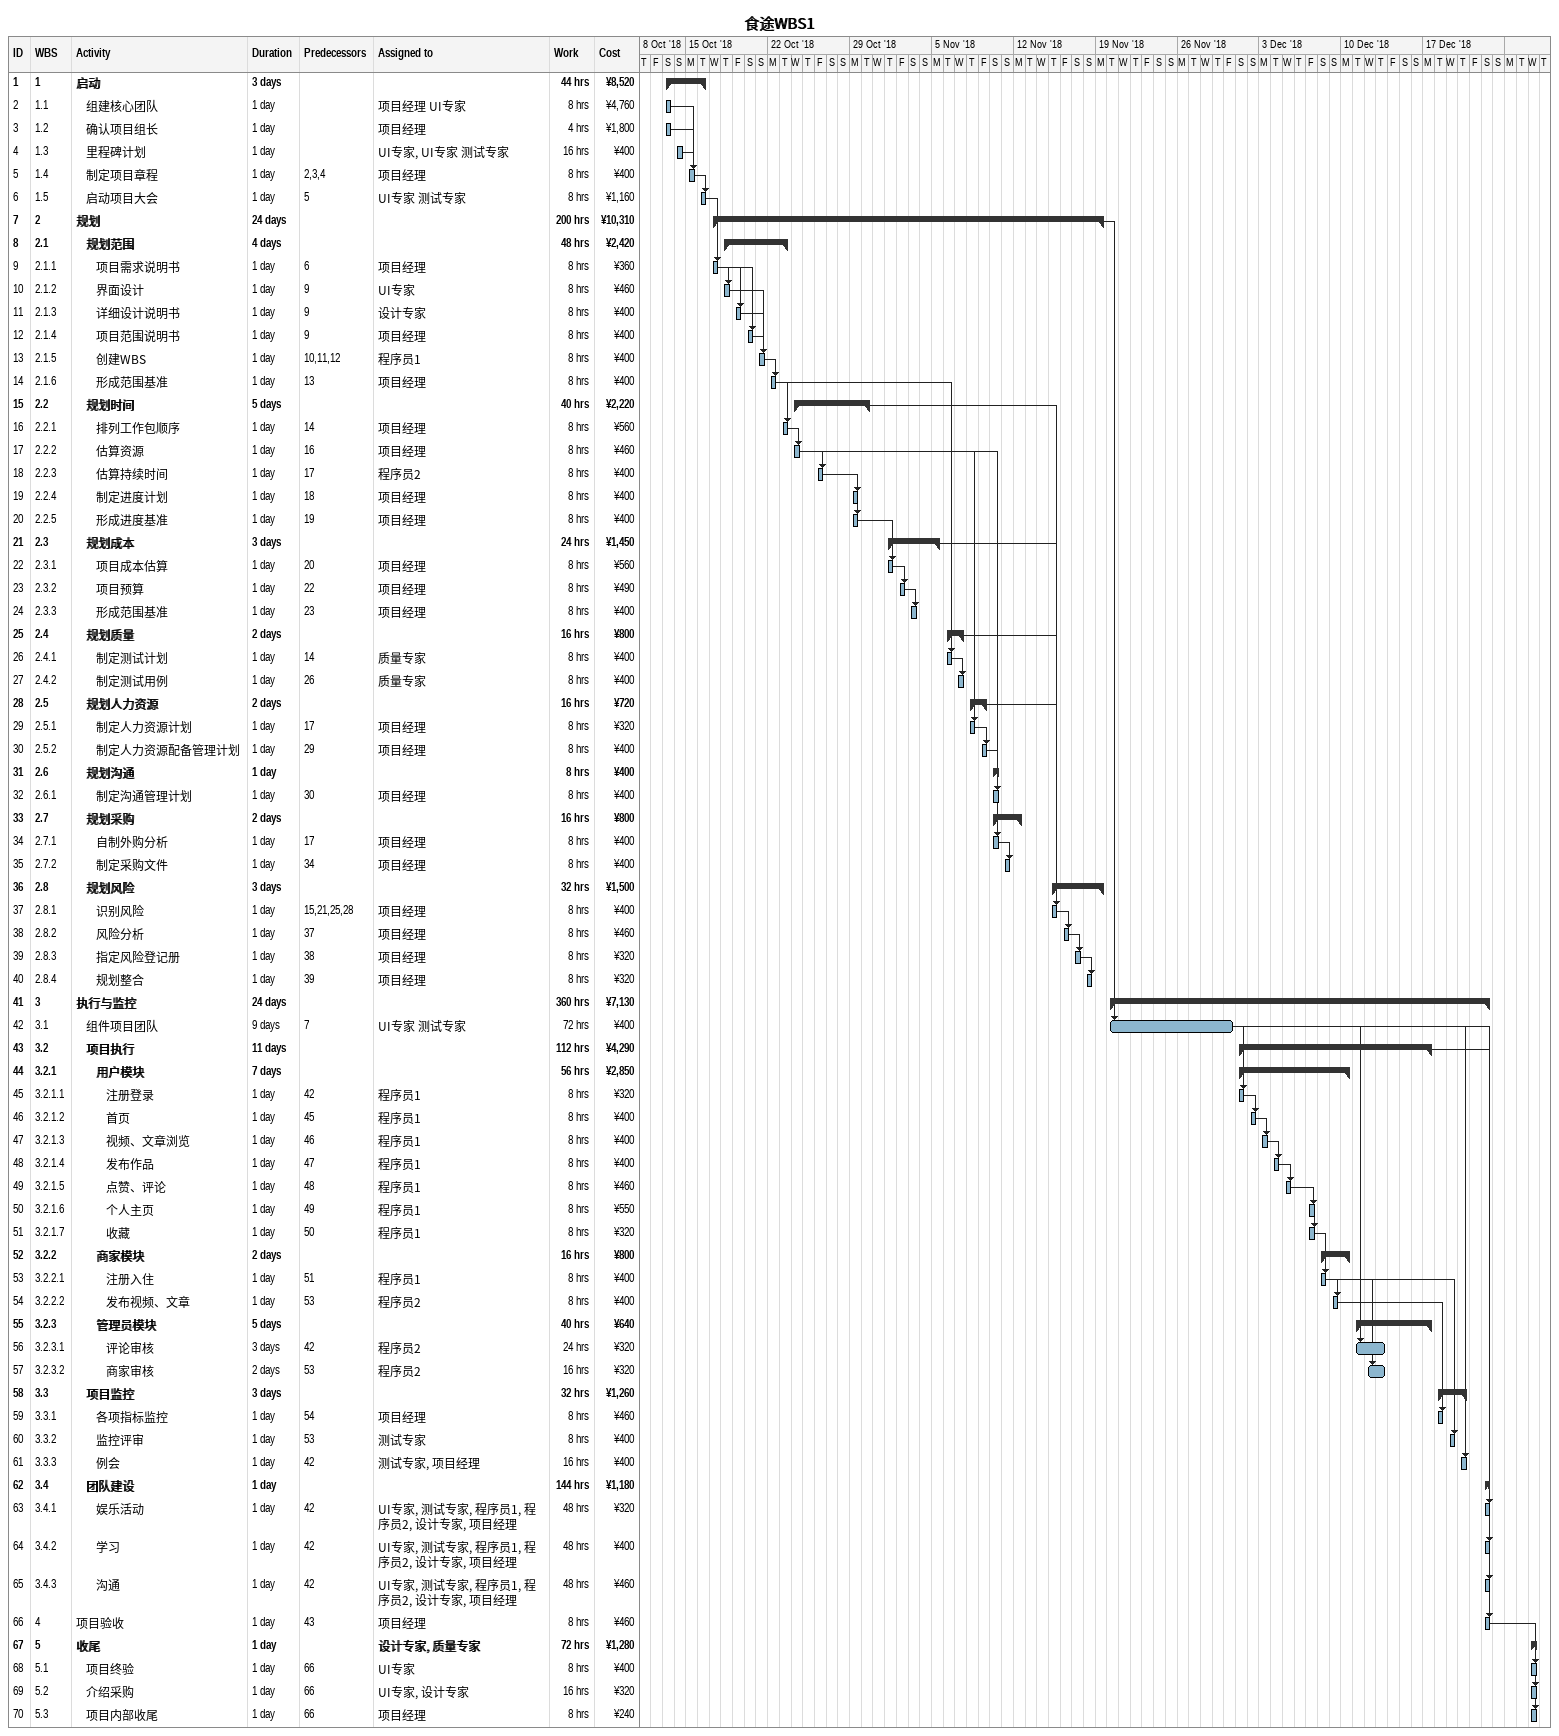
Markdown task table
食途WBS1

| ID | WBS | Task | Duration | Start | Finish | Predecessors | Resources | Work (h) | Cost (¥) |
|---|---|---|---|---|---|---|---|---|---|
| 1 | 1 | **启动** | 3d | 2018-10-13 | 2018-10-16 |  |  | 44 | 8520 |
| 2 | 1.1 | 组建核心团队 | 1d | 2018-10-13 | 2018-10-13 |  | 项目经理 UI专家 | 8 | 4760 |
| 3 | 1.2 | 确认项目组长 | 1d | 2018-10-13 | 2018-10-13 |  | 项目经理 | 4 | 1800 |
| 4 | 1.3 | 里程碑计划 | 1d | 2018-10-14 | 2018-10-14 |  | UI专家, UI专家 测试专家 | 16 | 400 |
| 5 | 1.4 | 制定项目章程 | 1d | 2018-10-15 | 2018-10-15 | 2, 3, 4 | 项目经理 | 8 | 400 |
| 6 | 1.5 | 启动项目大会 | 1d | 2018-10-16 | 2018-10-16 | 5 | UI专家 测试专家 | 8 | 1160 |
| 7 | 2 | **规划** | 24d | 2018-10-17 | 2018-11-19 |  |  | 200 | 10310 |
| 8 | 2.1 | **规划范围** | 4d | 2018-10-18 | 2018-10-23 |  |  | 48 | 2420 |
| 9 | 2.1.1 | 项目需求说明书 | 1d | 2018-10-17 | 2018-10-17 | 6 | 项目经理 | 8 | 360 |
| 10 | 2.1.2 | 界面设计 | 1d | 2018-10-18 | 2018-10-18 | 9 | UI专家 | 8 | 460 |
| 11 | 2.1.3 | 详细设计说明书 | 1d | 2018-10-19 | 2018-10-19 | 9 | 设计专家 | 8 | 400 |
| 12 | 2.1.4 | 项目范围说明书 | 1d | 2018-10-20 | 2018-10-20 | 9 | 项目经理 | 8 | 400 |
| 13 | 2.1.5 | 创建WBS | 1d | 2018-10-21 | 2018-10-21 | 10, 11, 12 | 程序员1 | 8 | 400 |
| 14 | 2.1.6 | 形成范围基准 | 1d | 2018-10-22 | 2018-10-22 | 13 | 项目经理 | 8 | 400 |
| 15 | 2.2 | **规划时间** | 5d | 2018-10-24 | 2018-10-30 |  |  | 40 | 2220 |
| 16 | 2.2.1 | 排列工作包顺序 | 1d | 2018-10-23 | 2018-10-23 | 14 | 项目经理 | 8 | 560 |
| 17 | 2.2.2 | 估算资源 | 1d | 2018-10-24 | 2018-10-24 | 16 | 项目经理 | 8 | 460 |
| 18 | 2.2.3 | 估算持续时间 | 1d | 2018-10-26 | 2018-10-26 | 17 | 程序员2 | 8 | 400 |
| 19 | 2.2.4 | 制定进度计划 | 1d | 2018-10-29 | 2018-10-29 | 18 | 项目经理 | 8 | 400 |
| 20 | 2.2.5 | 形成进度基准 | 1d | 2018-10-29 | 2018-10-29 | 19 | 项目经理 | 8 | 400 |
| 21 | 2.3 | **规划成本** | 3d | 2018-11-01 | 2018-11-05 |  |  | 24 | 1450 |
| 22 | 2.3.1 | 项目成本估算 | 1d | 2018-11-01 | 2018-11-01 | 20 | 项目经理 | 8 | 560 |
| 23 | 2.3.2 | 项目预算 | 1d | 2018-11-02 | 2018-11-02 | 22 | 项目经理 | 8 | 490 |
| 24 | 2.3.3 | 形成范围基准 | 1d | 2018-11-03 | 2018-11-03 | 23 | 项目经理 | 8 | 400 |
| 25 | 2.4 | **规划质量** | 2d | 2018-11-06 | 2018-11-07 |  |  | 16 | 800 |
| 26 | 2.4.1 | 制定测试计划 | 1d | 2018-11-06 | 2018-11-06 | 14 | 质量专家 | 8 | 400 |
| 27 | 2.4.2 | 制定测试用例 | 1d | 2018-11-07 | 2018-11-07 | 26 | 质量专家 | 8 | 400 |
| 28 | 2.5 | **规划人力资源** | 2d | 2018-11-08 | 2018-11-09 |  |  | 16 | 720 |
| 29 | 2.5.1 | 制定人力资源计划 | 1d | 2018-11-08 | 2018-11-08 | 17 | 项目经理 | 8 | 320 |
| 30 | 2.5.2 | 制定人力资源配备管理计划 | 1d | 2018-11-09 | 2018-11-09 | 29 | 项目经理 | 8 | 400 |
| 31 | 2.6 | **规划沟通** | 1d | 2018-11-10 | 2018-11-10 |  |  | 8 | 400 |
| 32 | 2.6.1 | 制定沟通管理计划 | 1d | 2018-11-10 | 2018-11-10 | 30 | 项目经理 | 8 | 400 |
| 33 | 2.7 | **规划采购** | 2d | 2018-11-10 | 2018-11-12 |  |  | 16 | 800 |
| 34 | 2.7.1 | 自制外购分析 | 1d | 2018-11-10 | 2018-11-10 | 17 | 项目经理 | 8 | 400 |
| 35 | 2.7.2 | 制定采购文件 | 1d | 2018-11-11 | 2018-11-11 | 34 | 项目经理 | 8 | 400 |
| 36 | 2.8 | **规划风险** | 3d | 2018-11-15 | 2018-11-19 |  |  | 32 | 1500 |
| 37 | 2.8.1 | 识别风险 | 1d | 2018-11-15 | 2018-11-15 | 15, 21, 25, 28 | 项目经理 | 8 | 400 |
| 38 | 2.8.2 | 风险分析 | 1d | 2018-11-16 | 2018-11-16 | 37 | 项目经理 | 8 | 460 |
| 39 | 2.8.3 | 指定风险登记册 | 1d | 2018-11-17 | 2018-11-17 | 38 | 项目经理 | 8 | 320 |
| 40 | 2.8.4 | 规划整合 | 1d | 2018-11-18 | 2018-11-18 | 39 | 项目经理 | 8 | 320 |
| 41 | 3 | **执行与监控** | 24d | 2018-11-20 | 2018-12-22 |  |  | 360 | 7130 |
| 42 | 3.1 | 组件项目团队 | 9d | 2018-11-20 | 2018-11-30 | 7 | UI专家 测试专家 | 72 | 400 |
| 43 | 3.2 | **项目执行** | 11d | 2018-12-01 | 2018-12-17 |  |  | 112 | 4290 |
| 44 | 3.2.1 | **用户模块** | 7d | 2018-12-01 | 2018-12-10 |  |  | 56 | 2850 |
| 45 | 3.2.1.1 | 注册登录 | 1d | 2018-12-01 | 2018-12-01 | 42 | 程序员1 | 8 | 320 |
| 46 | 3.2.1.2 | 首页 | 1d | 2018-12-02 | 2018-12-02 | 45 | 程序员1 | 8 | 400 |
| 47 | 3.2.1.3 | 视频、文章浏览 | 1d | 2018-12-03 | 2018-12-03 | 46 | 程序员1 | 8 | 400 |
| 48 | 3.2.1.4 | 发布作品 | 1d | 2018-12-04 | 2018-12-04 | 47 | 程序员1 | 8 | 400 |
| 49 | 3.2.1.5 | 点赞、评论 | 1d | 2018-12-05 | 2018-12-05 | 48 | 程序员1 | 8 | 460 |
| 50 | 3.2.1.6 | 个人主页 | 1d | 2018-12-07 | 2018-12-07 | 49 | 程序员1 | 8 | 550 |
| 51 | 3.2.1.7 | 收藏 | 1d | 2018-12-07 | 2018-12-07 | 50 | 程序员1 | 8 | 320 |
| 52 | 3.2.2 | **商家模块** | 2d | 2018-12-08 | 2018-12-10 |  |  | 16 | 800 |
| 53 | 3.2.2.1 | 注册入住 | 1d | 2018-12-08 | 2018-12-08 | 51 | 程序员1 | 8 | 400 |
| 54 | 3.2.2.2 | 发布视频、文章 | 1d | 2018-12-09 | 2018-12-09 | 53 | 程序员2 | 8 | 400 |
| 55 | 3.2.3 | **管理员模块** | 5d | 2018-12-11 | 2018-12-17 |  |  | 40 | 640 |
| 56 | 3.2.3.1 | 评论审核 | 3d | 2018-12-11 | 2018-12-13 | 42 | 程序员2 | 24 | 320 |
| 57 | 3.2.3.2 | 商家审核 | 2d | 2018-12-12 | 2018-12-13 | 53 | 程序员2 | 16 | 320 |
| 58 | 3.3 | **项目监控** | 3d | 2018-12-18 | 2018-12-20 |  |  | 32 | 1260 |
| 59 | 3.3.1 | 各项指标监控 | 1d | 2018-12-18 | 2018-12-18 | 54 | 项目经理 | 8 | 460 |
| 60 | 3.3.2 | 监控评审 | 1d | 2018-12-19 | 2018-12-19 | 53 | 测试专家 | 8 | 400 |
| 61 | 3.3.3 | 例会 | 1d | 2018-12-20 | 2018-12-20 | 42 | 测试专家, 项目经理 | 16 | 400 |
| 62 | 3.4 | **团队建设** | 1d | 2018-12-22 | 2018-12-22 |  |  | 144 | 1180 |
| 63 | 3.4.1 | 娱乐活动 | 1d | 2018-12-22 | 2018-12-22 | 42 | UI专家, 测试专家, 程序员1, 程序员2, 设计专家, 项目经理 | 48 | 320 |
| 64 | 3.4.2 | 学习 | 1d | 2018-12-22 | 2018-12-22 | 42 | UI专家, 测试专家, 程序员1, 程序员2, 设计专家, 项目经理 | 48 | 400 |
| 65 | 3.4.3 | 沟通 | 1d | 2018-12-22 | 2018-12-22 | 42 | UI专家, 测试专家, 程序员1, 程序员2, 设计专家, 项目经理 | 48 | 460 |
| 66 | 4 | 项目验收 | 1d | 2018-12-22 | 2018-12-22 | 43 | 项目经理 | 8 | 460 |
| 67 | 5 | **收尾** | 1d | 2018-12-26 | 2018-12-26 |  | 设计专家, 质量专家 | 72 | 1280 |
| 68 | 5.1 | 项目终验 | 1d | 2018-12-26 | 2018-12-26 | 66 | UI专家 | 8 | 400 |
| 69 | 5.2 | 介绍采购 | 1d | 2018-12-26 | 2018-12-26 | 66 | UI专家, 设计专家 | 16 | 320 |
| 70 | 5.3 | 项目内部收尾 | 1d | 2018-12-26 | 2018-12-26 | 66 | 项目经理 | 8 | 240 |
